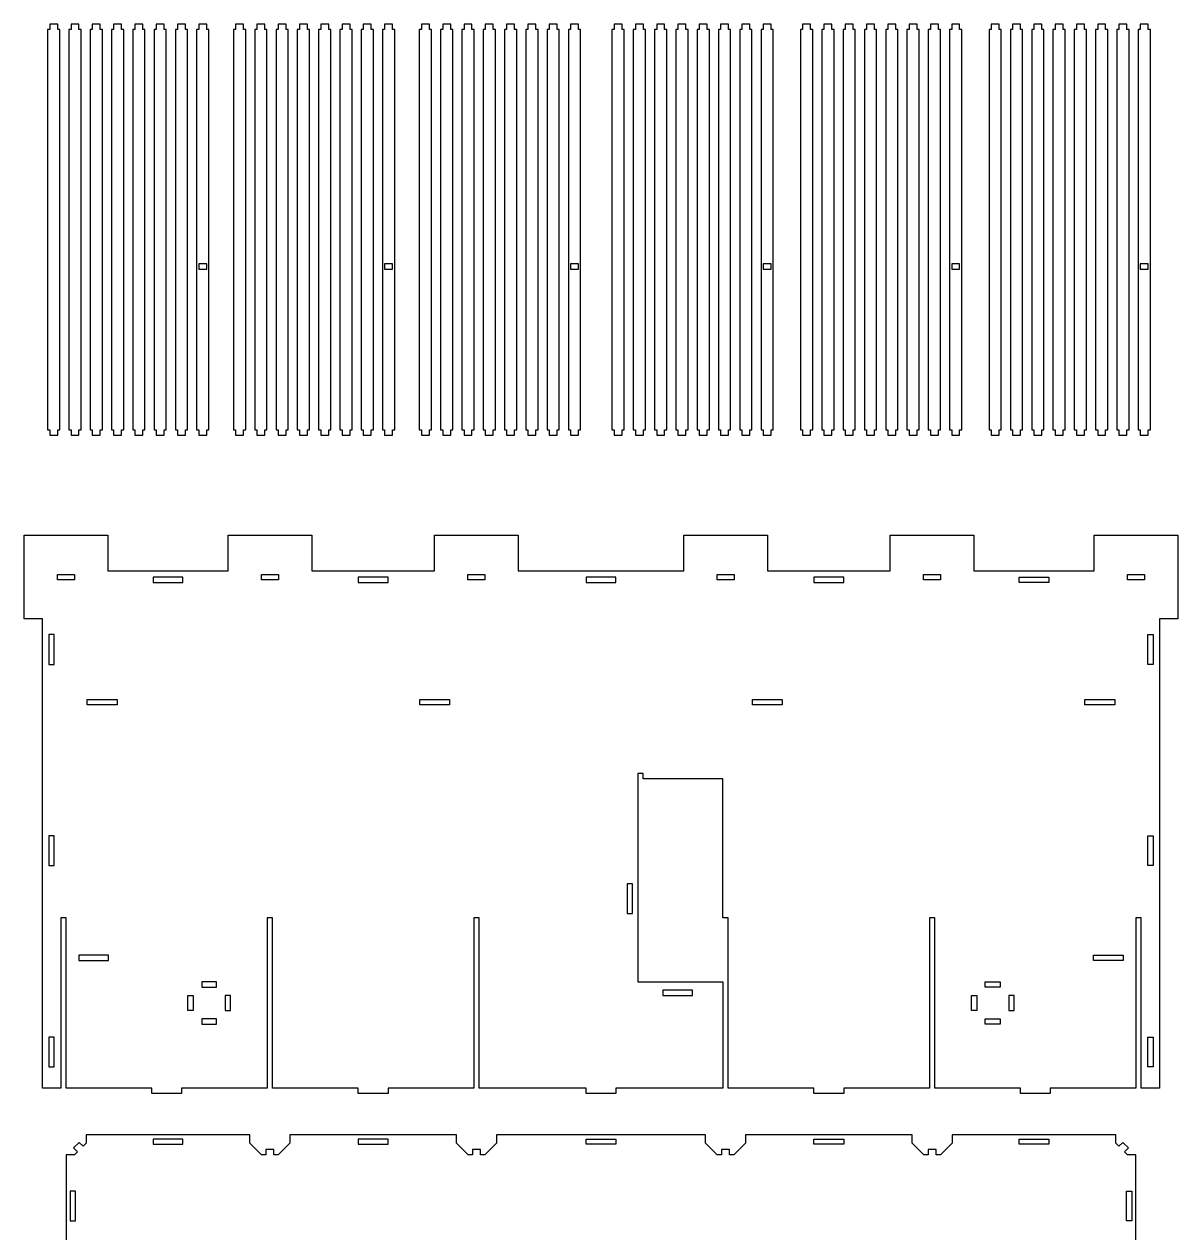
# Model space of a CAD drawing. Extents: x 8164 to 10920, y 152 to 1666.
# Drawn here: x 8192 to 8842, y 979 to 1660 of the extents above; entities that cross this region are included whole.
import ezdxf

# ---------------------------------------------------------------- set-up
doc = ezdxf.new("R2010")
doc.units = 0
doc.header["$MEASUREMENT"] = 0
doc.layers.add('LAYER_1', color=18, linetype='CONTINUOUS')

msp = doc.modelspace()

# ---------------------------------------------------------------- linework, layer by layer
at = {"layer": 'LAYER_1'}
for points in [[(8206.45, 1431.59), (8206.45, 1428.59), (8210.94, 1428.59), (8210.94, 1431.59), (8212.14, 1431.59), (8212.14, 1657.19), (8210.94, 1657.19), (8210.94, 1660.19), (8206.45, 1660.19), (8206.45, 1657.19), (8205.25, 1657.19), (8205.25, 1431.59)], [(8218.45, 1431.59), (8218.45, 1428.59), (8222.94, 1428.59), (8222.94, 1431.59), (8224.14, 1431.59), (8224.14, 1657.19), (8222.94, 1657.19), (8222.94, 1660.19), (8218.45, 1660.19), (8218.45, 1657.19), (8217.25, 1657.19), (8217.25, 1431.59)], [(8230.45, 1431.59), (8230.45, 1428.59), (8234.94, 1428.59), (8234.94, 1431.59), (8236.14, 1431.59), (8236.14, 1657.19), (8234.94, 1657.19), (8234.94, 1660.19), (8230.45, 1660.19), (8230.45, 1657.19), (8229.25, 1657.19), (8229.25, 1431.59)], [(8242.45, 1431.59), (8242.45, 1428.59), (8246.94, 1428.59), (8246.94, 1431.59), (8248.14, 1431.59), (8248.14, 1657.19), (8246.94, 1657.19), (8246.94, 1660.19), (8242.45, 1660.19), (8242.45, 1657.19), (8241.25, 1657.19), (8241.25, 1431.59)], [(8254.45, 1431.59), (8254.45, 1428.59), (8258.94, 1428.59), (8258.94, 1431.59), (8260.14, 1431.59), (8260.14, 1657.19), (8258.94, 1657.19), (8258.94, 1660.19), (8254.45, 1660.19), (8254.45, 1657.19), (8253.25, 1657.19), (8253.25, 1431.59)], [(8266.45, 1431.59), (8266.45, 1428.59), (8270.94, 1428.59), (8270.94, 1431.59), (8272.14, 1431.59), (8272.14, 1657.19), (8270.94, 1657.19), (8270.94, 1660.19), (8266.45, 1660.19), (8266.45, 1657.19), (8265.25, 1657.19), (8265.25, 1431.59)], [(8278.45, 1431.59), (8278.45, 1428.59), (8282.94, 1428.59), (8282.94, 1431.59), (8284.14, 1431.59), (8284.14, 1657.19), (8282.94, 1657.19), (8282.94, 1660.19), (8278.45, 1660.19), (8278.45, 1657.19), (8277.25, 1657.19), (8277.25, 1431.59)], [(8290.45, 1431.59), (8290.45, 1428.59), (8294.94, 1428.59), (8294.94, 1431.59), (8296.14, 1431.59), (8296.14, 1657.19), (8294.94, 1657.19), (8294.94, 1660.19), (8290.45, 1660.19), (8290.45, 1657.19), (8289.25, 1657.19), (8289.25, 1431.59)], [(8311.2, 1431.59), (8311.2, 1428.59), (8315.69, 1428.59), (8315.69, 1431.59), (8316.89, 1431.59), (8316.89, 1657.19), (8315.69, 1657.19), (8315.69, 1660.19), (8311.2, 1660.19), (8311.2, 1657.19), (8310, 1657.19), (8310, 1431.59)], [(8323.2, 1431.59), (8323.2, 1428.59), (8327.69, 1428.59), (8327.69, 1431.59), (8328.89, 1431.59), (8328.89, 1657.19), (8327.69, 1657.19), (8327.69, 1660.19), (8323.2, 1660.19), (8323.2, 1657.19), (8322, 1657.19), (8322, 1431.59)], [(8335.2, 1431.59), (8335.2, 1428.59), (8339.69, 1428.59), (8339.69, 1431.59), (8340.89, 1431.59), (8340.89, 1657.19), (8339.69, 1657.19), (8339.69, 1660.19), (8335.2, 1660.19), (8335.2, 1657.19), (8334, 1657.19), (8334, 1431.59)], [(8347.2, 1431.59), (8347.2, 1428.59), (8351.69, 1428.59), (8351.69, 1431.59), (8352.89, 1431.59), (8352.89, 1657.19), (8351.69, 1657.19), (8351.69, 1660.19), (8347.2, 1660.19), (8347.2, 1657.19), (8346, 1657.19), (8346, 1431.59)], [(8359.2, 1431.59), (8359.2, 1428.59), (8363.69, 1428.59), (8363.69, 1431.59), (8364.89, 1431.59), (8364.89, 1657.19), (8363.69, 1657.19), (8363.69, 1660.19), (8359.2, 1660.19), (8359.2, 1657.19), (8358, 1657.19), (8358, 1431.59)], [(8371.2, 1431.59), (8371.2, 1428.59), (8375.69, 1428.59), (8375.69, 1431.59), (8376.89, 1431.59), (8376.89, 1657.19), (8375.69, 1657.19), (8375.69, 1660.19), (8371.2, 1660.19), (8371.2, 1657.19), (8370, 1657.19), (8370, 1431.59)], [(8383.2, 1431.59), (8383.2, 1428.59), (8387.69, 1428.59), (8387.69, 1431.59), (8388.89, 1431.59), (8388.89, 1657.19), (8387.69, 1657.19), (8387.69, 1660.19), (8383.2, 1660.19), (8383.2, 1657.19), (8382, 1657.19), (8382, 1431.59)], [(8395.2, 1431.59), (8395.2, 1428.59), (8399.69, 1428.59), (8399.69, 1431.59), (8400.89, 1431.59), (8400.89, 1657.19), (8399.69, 1657.19), (8399.69, 1660.19), (8395.2, 1660.19), (8395.2, 1657.19), (8394, 1657.19), (8394, 1431.59)], [(8415.95, 1431.59), (8415.95, 1428.59), (8420.44, 1428.59), (8420.44, 1431.59), (8421.64, 1431.59), (8421.64, 1657.19), (8420.44, 1657.19), (8420.44, 1660.19), (8415.95, 1660.19), (8415.95, 1657.19), (8414.75, 1657.19), (8414.75, 1431.59)], [(8427.95, 1431.59), (8427.95, 1428.59), (8432.44, 1428.59), (8432.44, 1431.59), (8433.64, 1431.59), (8433.64, 1657.19), (8432.44, 1657.19), (8432.44, 1660.19), (8427.95, 1660.19), (8427.95, 1657.19), (8426.75, 1657.19), (8426.75, 1431.59)], [(8439.95, 1431.59), (8439.95, 1428.59), (8444.44, 1428.59), (8444.44, 1431.59), (8445.64, 1431.59), (8445.64, 1657.19), (8444.44, 1657.19), (8444.44, 1660.19), (8439.95, 1660.19), (8439.95, 1657.19), (8438.75, 1657.19), (8438.75, 1431.59)], [(8451.95, 1431.59), (8451.95, 1428.59), (8456.44, 1428.59), (8456.44, 1431.59), (8457.64, 1431.59), (8457.64, 1657.19), (8456.44, 1657.19), (8456.44, 1660.19), (8451.95, 1660.19), (8451.95, 1657.19), (8450.75, 1657.19), (8450.75, 1431.59)], [(8463.95, 1431.59), (8463.95, 1428.59), (8468.44, 1428.59), (8468.44, 1431.59), (8469.64, 1431.59), (8469.64, 1657.19), (8468.44, 1657.19), (8468.44, 1660.19), (8463.95, 1660.19), (8463.95, 1657.19), (8462.75, 1657.19), (8462.75, 1431.59)], [(8475.95, 1431.59), (8475.95, 1428.59), (8480.44, 1428.59), (8480.44, 1431.59), (8481.64, 1431.59), (8481.64, 1657.19), (8480.44, 1657.19), (8480.44, 1660.19), (8475.95, 1660.19), (8475.95, 1657.19), (8474.75, 1657.19), (8474.75, 1431.59)], [(8487.95, 1431.59), (8487.95, 1428.59), (8492.44, 1428.59), (8492.44, 1431.59), (8493.64, 1431.59), (8493.64, 1657.19), (8492.44, 1657.19), (8492.44, 1660.19), (8487.95, 1660.19), (8487.95, 1657.19), (8486.75, 1657.19), (8486.75, 1431.59)], [(8499.95, 1431.59), (8499.95, 1428.59), (8504.44, 1428.59), (8504.44, 1431.59), (8505.64, 1431.59), (8505.64, 1657.19), (8504.44, 1657.19), (8504.44, 1660.19), (8499.95, 1660.19), (8499.95, 1657.19), (8498.75, 1657.19), (8498.75, 1431.59)], [(8524.52, 1431.59), (8524.52, 1428.59), (8529.01, 1428.59), (8529.01, 1431.59), (8530.21, 1431.59), (8530.21, 1657.19), (8529.01, 1657.19), (8529.01, 1660.19), (8524.52, 1660.19), (8524.52, 1657.19), (8523.32, 1657.19), (8523.32, 1431.59)], [(8536.52, 1431.59), (8536.52, 1428.59), (8541.01, 1428.59), (8541.01, 1431.59), (8542.21, 1431.59), (8542.21, 1657.19), (8541.01, 1657.19), (8541.01, 1660.19), (8536.52, 1660.19), (8536.52, 1657.19), (8535.32, 1657.19), (8535.32, 1431.59)], [(8548.52, 1431.59), (8548.52, 1428.59), (8553.01, 1428.59), (8553.01, 1431.59), (8554.21, 1431.59), (8554.21, 1657.19), (8553.01, 1657.19), (8553.01, 1660.19), (8548.52, 1660.19), (8548.52, 1657.19), (8547.32, 1657.19), (8547.32, 1431.59)], [(8560.52, 1431.59), (8560.52, 1428.59), (8565.01, 1428.59), (8565.01, 1431.59), (8566.21, 1431.59), (8566.21, 1657.19), (8565.01, 1657.19), (8565.01, 1660.19), (8560.52, 1660.19), (8560.52, 1657.19), (8559.32, 1657.19), (8559.32, 1431.59)], [(8572.52, 1431.59), (8572.52, 1428.59), (8577.01, 1428.59), (8577.01, 1431.59), (8578.21, 1431.59), (8578.21, 1657.19), (8577.01, 1657.19), (8577.01, 1660.19), (8572.52, 1660.19), (8572.52, 1657.19), (8571.32, 1657.19), (8571.32, 1431.59)], [(8584.52, 1431.59), (8584.52, 1428.59), (8589.01, 1428.59), (8589.01, 1431.59), (8590.21, 1431.59), (8590.21, 1657.19), (8589.01, 1657.19), (8589.01, 1660.19), (8584.52, 1660.19), (8584.52, 1657.19), (8583.32, 1657.19), (8583.32, 1431.59)], [(8596.52, 1431.59), (8596.52, 1428.59), (8601.01, 1428.59), (8601.01, 1431.59), (8602.21, 1431.59), (8602.21, 1657.19), (8601.01, 1657.19), (8601.01, 1660.19), (8596.52, 1660.19), (8596.52, 1657.19), (8595.32, 1657.19), (8595.32, 1431.59)], [(8608.52, 1431.59), (8608.52, 1428.59), (8613.01, 1428.59), (8613.01, 1431.59), (8614.21, 1431.59), (8614.21, 1657.19), (8613.01, 1657.19), (8613.01, 1660.19), (8608.52, 1660.19), (8608.52, 1657.19), (8607.32, 1657.19), (8607.32, 1431.59)], [(8630.79, 1431.59), (8630.79, 1428.59), (8635.28, 1428.59), (8635.28, 1431.59), (8636.48, 1431.59), (8636.48, 1657.19), (8635.28, 1657.19), (8635.28, 1660.19), (8630.79, 1660.19), (8630.79, 1657.19), (8629.59, 1657.19), (8629.59, 1431.59)], [(8642.79, 1431.59), (8642.79, 1428.59), (8647.28, 1428.59), (8647.28, 1431.59), (8648.48, 1431.59), (8648.48, 1657.19), (8647.28, 1657.19), (8647.28, 1660.19), (8642.79, 1660.19), (8642.79, 1657.19), (8641.59, 1657.19), (8641.59, 1431.59)], [(8654.79, 1431.59), (8654.79, 1428.59), (8659.28, 1428.59), (8659.28, 1431.59), (8660.48, 1431.59), (8660.48, 1657.19), (8659.28, 1657.19), (8659.28, 1660.19), (8654.79, 1660.19), (8654.79, 1657.19), (8653.59, 1657.19), (8653.59, 1431.59)], [(8666.79, 1431.59), (8666.79, 1428.59), (8671.28, 1428.59), (8671.28, 1431.59), (8672.48, 1431.59), (8672.48, 1657.19), (8671.28, 1657.19), (8671.28, 1660.19), (8666.79, 1660.19), (8666.79, 1657.19), (8665.59, 1657.19), (8665.59, 1431.59)], [(8678.79, 1431.59), (8678.79, 1428.59), (8683.28, 1428.59), (8683.28, 1431.59), (8684.48, 1431.59), (8684.48, 1657.19), (8683.28, 1657.19), (8683.28, 1660.19), (8678.79, 1660.19), (8678.79, 1657.19), (8677.59, 1657.19), (8677.59, 1431.59)], [(8690.79, 1431.59), (8690.79, 1428.59), (8695.28, 1428.59), (8695.28, 1431.59), (8696.48, 1431.59), (8696.48, 1657.19), (8695.28, 1657.19), (8695.28, 1660.19), (8690.79, 1660.19), (8690.79, 1657.19), (8689.59, 1657.19), (8689.59, 1431.59)], [(8702.79, 1431.59), (8702.79, 1428.59), (8707.28, 1428.59), (8707.28, 1431.59), (8708.48, 1431.59), (8708.48, 1657.19), (8707.28, 1657.19), (8707.28, 1660.19), (8702.79, 1660.19), (8702.79, 1657.19), (8701.59, 1657.19), (8701.59, 1431.59)], [(8714.79, 1431.59), (8714.79, 1428.59), (8719.28, 1428.59), (8719.28, 1431.59), (8720.48, 1431.59), (8720.48, 1657.19), (8719.28, 1657.19), (8719.28, 1660.19), (8714.79, 1660.19), (8714.79, 1657.19), (8713.59, 1657.19), (8713.59, 1431.59)], [(8737.07, 1431.59), (8737.07, 1428.59), (8741.56, 1428.59), (8741.56, 1431.59), (8742.76, 1431.59), (8742.76, 1657.19), (8741.56, 1657.19), (8741.56, 1660.19), (8737.07, 1660.19), (8737.07, 1657.19), (8735.87, 1657.19), (8735.87, 1431.59)], [(8749.07, 1431.59), (8749.07, 1428.59), (8753.56, 1428.59), (8753.56, 1431.59), (8754.76, 1431.59), (8754.76, 1657.19), (8753.56, 1657.19), (8753.56, 1660.19), (8749.07, 1660.19), (8749.07, 1657.19), (8747.87, 1657.19), (8747.87, 1431.59)], [(8761.07, 1431.59), (8761.07, 1428.59), (8765.56, 1428.59), (8765.56, 1431.59), (8766.76, 1431.59), (8766.76, 1657.19), (8765.56, 1657.19), (8765.56, 1660.19), (8761.07, 1660.19), (8761.07, 1657.19), (8759.87, 1657.19), (8759.87, 1431.59)], [(8773.07, 1431.59), (8773.07, 1428.59), (8777.56, 1428.59), (8777.56, 1431.59), (8778.76, 1431.59), (8778.76, 1657.19), (8777.56, 1657.19), (8777.56, 1660.19), (8773.07, 1660.19), (8773.07, 1657.19), (8771.87, 1657.19), (8771.87, 1431.59)], [(8785.07, 1431.59), (8785.07, 1428.59), (8789.56, 1428.59), (8789.56, 1431.59), (8790.76, 1431.59), (8790.76, 1657.19), (8789.56, 1657.19), (8789.56, 1660.19), (8785.07, 1660.19), (8785.07, 1657.19), (8783.87, 1657.19), (8783.87, 1431.59)], [(8797.07, 1431.59), (8797.07, 1428.59), (8801.56, 1428.59), (8801.56, 1431.59), (8802.76, 1431.59), (8802.76, 1657.19), (8801.56, 1657.19), (8801.56, 1660.19), (8797.07, 1660.19), (8797.07, 1657.19), (8795.87, 1657.19), (8795.87, 1431.59)], [(8809.07, 1431.59), (8809.07, 1428.59), (8813.56, 1428.59), (8813.56, 1431.59), (8814.76, 1431.59), (8814.76, 1657.19), (8813.56, 1657.19), (8813.56, 1660.19), (8809.07, 1660.19), (8809.07, 1657.19), (8807.87, 1657.19), (8807.87, 1431.59)], [(8821.07, 1431.59), (8821.07, 1428.59), (8825.56, 1428.59), (8825.56, 1431.59), (8826.76, 1431.59), (8826.76, 1657.19), (8825.56, 1657.19), (8825.56, 1660.19), (8821.07, 1660.19), (8821.07, 1657.19), (8819.87, 1657.19), (8819.87, 1431.59)], [(8294.94, 1525.15), (8290.45, 1525.15), (8290.45, 1522.15), (8294.94, 1522.15)], [(8399.69, 1525.15), (8395.2, 1525.15), (8395.2, 1522.15), (8399.69, 1522.15)], [(8504.44, 1525.15), (8499.95, 1525.15), (8499.95, 1522.15), (8504.44, 1522.15)], [(8613.01, 1525.15), (8608.52, 1525.15), (8608.52, 1522.15), (8613.01, 1522.15)], [(8719.28, 1525.15), (8714.79, 1525.15), (8714.79, 1522.15), (8719.28, 1522.15)], [(8825.56, 1525.15), (8821.07, 1525.15), (8821.07, 1522.15), (8825.56, 1522.15)], [(8585.84, 1156.55), (8585.84, 1234.94), (8540.84, 1234.94), (8540.84, 1237.94), (8537.84, 1237.94), (8537.84, 1120.55), (8585.84, 1120.55), (8585.84, 1060.55), (8525.54, 1060.55), (8525.54, 1057.55), (8508.74, 1057.55), (8508.74, 1060.55), (8448.44, 1060.55), (8448.44, 1156.55), (8445.44, 1156.55), (8445.44, 1060.55), (8397.14, 1060.55), (8397.14, 1057.55), (8380.34, 1057.55), (8380.34, 1060.55), (8332.04, 1060.55), (8332.04, 1156.55), (8329.04, 1156.55), (8329.04, 1060.55), (8280.74, 1060.55), (8280.74, 1057.55), (8263.94, 1057.55), (8263.94, 1060.55), (8215.64, 1060.55), (8215.64, 1156.55), (8212.64, 1156.55), (8212.64, 1060.55), (8202.44, 1060.55), (8202.44, 1324.96), (8192.06, 1324.96), (8192.06, 1372.13), (8239.23, 1372.13), (8239.23, 1352.15), (8306.96, 1352.15), (8306.96, 1372.13), (8354.13, 1372.13), (8354.13, 1352.15), (8423.36, 1352.15), (8423.36, 1372.13), (8470.53, 1372.13), (8470.53, 1352.15), (8563.76, 1352.15), (8563.76, 1372.13), (8610.93, 1372.13), (8610.93, 1352.15), (8680.16, 1352.15), (8680.16, 1372.13), (8727.33, 1372.13), (8727.33, 1352.15), (8795.06, 1352.15), (8795.06, 1372.13), (8842.23, 1372.13), (8842.23, 1324.96), (8831.84, 1324.96), (8831.84, 1060.55), (8821.64, 1060.55), (8821.64, 1156.55), (8818.64, 1156.55), (8818.64, 1060.55), (8770.34, 1060.55), (8770.34, 1057.55), (8753.54, 1057.55), (8753.54, 1060.55), (8705.24, 1060.55), (8705.24, 1156.55), (8702.24, 1156.55), (8702.24, 1060.55), (8653.94, 1060.55), (8653.94, 1057.55), (8637.14, 1057.55), (8637.14, 1060.55), (8588.84, 1060.55), (8588.84, 1156.55)], [(8210.84, 1350.05), (8220.44, 1350.05), (8220.44, 1347.05), (8210.84, 1347.05)], [(8325.74, 1350.05), (8335.34, 1350.05), (8335.34, 1347.05), (8325.74, 1347.05)], [(8442.14, 1350.05), (8451.74, 1350.05), (8451.74, 1347.05), (8442.14, 1347.05)], [(8582.54, 1350.05), (8592.14, 1350.05), (8592.14, 1347.05), (8582.54, 1347.05)], [(8698.94, 1350.05), (8708.54, 1350.05), (8708.54, 1347.05), (8698.94, 1347.05)], [(8813.84, 1350.05), (8823.44, 1350.05), (8823.44, 1347.05), (8813.84, 1347.05)], [(8264.69, 1345.55), (8281.49, 1345.55), (8281.49, 1348.55), (8264.69, 1348.55)], [(8380.34, 1345.55), (8397.14, 1345.55), (8397.14, 1348.55), (8380.34, 1348.55)], [(8508.74, 1345.55), (8525.54, 1345.55), (8525.54, 1348.55), (8508.74, 1348.55)], [(8637.14, 1345.55), (8653.94, 1345.55), (8653.94, 1348.55), (8637.14, 1348.55)], [(8769.59, 1345.55), (8752.79, 1345.55), (8752.79, 1348.55), (8769.59, 1348.55)], [(8209.04, 1299.35), (8209.04, 1316.15), (8206.04, 1316.15), (8206.04, 1299.35)], [(8825.24, 1299.35), (8825.24, 1316.15), (8828.24, 1316.15), (8828.24, 1299.35)], [(8227.64, 1279.55), (8244.44, 1279.55), (8244.44, 1276.55), (8227.64, 1276.55)], [(8415.04, 1279.55), (8431.84, 1279.55), (8431.84, 1276.55), (8415.04, 1276.55)], [(8602.44, 1279.55), (8619.24, 1279.55), (8619.24, 1276.55), (8602.44, 1276.55)], [(8789.84, 1279.55), (8806.64, 1279.55), (8806.64, 1276.55), (8789.84, 1276.55)], [(8209.04, 1185.95), (8209.04, 1202.75), (8206.04, 1202.75), (8206.04, 1185.95)], [(8825.24, 1185.95), (8825.24, 1202.75), (8828.24, 1202.75), (8828.24, 1185.95)], [(8534.84, 1175.75), (8531.84, 1175.75), (8531.84, 1158.95), (8534.84, 1158.95)], [(8239.64, 1135.55), (8222.84, 1135.55), (8222.84, 1132.55), (8239.64, 1132.55)], [(8794.64, 1135.55), (8811.44, 1135.55), (8811.44, 1132.55), (8794.64, 1132.55)], [(8292.14, 1117.55), (8300.54, 1117.55), (8300.54, 1120.55), (8292.14, 1120.55)], [(8742.14, 1117.55), (8733.74, 1117.55), (8733.74, 1120.55), (8742.14, 1120.55)], [(8284.34, 1104.35), (8284.34, 1112.75), (8287.34, 1112.75), (8287.34, 1104.35)], [(8308.34, 1104.35), (8308.34, 1112.75), (8305.34, 1112.75), (8305.34, 1104.35)], [(8551.94, 1112.75), (8568.74, 1112.75), (8568.74, 1115.75), (8551.94, 1115.75)], [(8725.94, 1104.35), (8725.94, 1112.75), (8728.94, 1112.75), (8728.94, 1104.35)], [(8749.94, 1104.35), (8749.94, 1112.75), (8746.94, 1112.75), (8746.94, 1104.35)], [(8292.14, 1096.55), (8300.54, 1096.55), (8300.54, 1099.55), (8292.14, 1099.55)], [(8742.14, 1096.55), (8733.74, 1096.55), (8733.74, 1099.55), (8742.14, 1099.55)], [(8209.04, 1072.55), (8209.04, 1089.35), (8206.04, 1089.35), (8206.04, 1072.55)], [(8825.24, 1072.55), (8825.24, 1089.35), (8828.24, 1089.35), (8828.24, 1072.55)], [(8264.69, 1028.89), (8281.49, 1028.89), (8281.49, 1031.89), (8264.69, 1031.89)], [(8380.34, 1028.89), (8397.14, 1028.89), (8397.14, 1031.89), (8380.34, 1031.89)], [(8525.54, 1028.89), (8508.74, 1028.89), (8508.74, 1031.89), (8525.54, 1031.89)], [(8653.94, 1028.89), (8637.14, 1028.89), (8637.14, 1031.89), (8653.94, 1031.89)], [(8769.59, 1028.89), (8752.79, 1028.89), (8752.79, 1031.89), (8769.59, 1031.89)], [(8218.04, 1002.53), (8218.04, 985.73), (8221.04, 985.73), (8221.04, 1002.53)], [(8816.24, 1002.53), (8816.24, 985.73), (8813.24, 985.73), (8813.24, 1002.53)]]:
    msp.add_lwpolyline(points, close=True, dxfattribs=at)
msp.add_lwpolyline([(8818.64, 938.29), (8818.64, 1022.98), (8813.96, 1022.98), (8812.23, 1024.7), (8814.35, 1026.83), (8811.18, 1030), (8809.06, 1027.88), (8807.33, 1029.61), (8807.33, 1034.29), (8715.06, 1034.29), (8715.06, 1029.61), (8708.43, 1022.98), (8705.99, 1022.98), (8705.99, 1025.98), (8701.5, 1025.98), (8701.5, 1022.98), (8699.06, 1022.98), (8692.43, 1029.61), (8692.43, 1034.29), (8598.66, 1034.29), (8598.66, 1029.61), (8592.03, 1022.98), (8589.59, 1022.98), (8589.59, 1025.98), (8585.1, 1025.98), (8585.1, 1022.98), (8582.66, 1022.98), (8576.03, 1029.61), (8576.03, 1034.29), (8458.26, 1034.29), (8458.26, 1029.61), (8451.63, 1022.98), (8449.19, 1022.98), (8449.19, 1025.98), (8444.7, 1025.98), (8444.7, 1022.98), (8442.26, 1022.98), (8435.63, 1029.61), (8435.63, 1034.29), (8341.86, 1034.29), (8341.86, 1029.61), (8335.23, 1022.98), (8332.79, 1022.98), (8332.79, 1025.98), (8328.3, 1025.98), (8328.3, 1022.98), (8325.86, 1022.98), (8319.23, 1029.61), (8319.23, 1034.29), (8226.96, 1034.29), (8226.96, 1029.61), (8225.23, 1027.88), (8223.11, 1030), (8219.94, 1026.83), (8222.06, 1024.7), (8220.33, 1022.98), (8215.64, 1022.98), (8215.64, 938.29)], dxfattribs=at)

doc.saveas('drawing.dxf')
